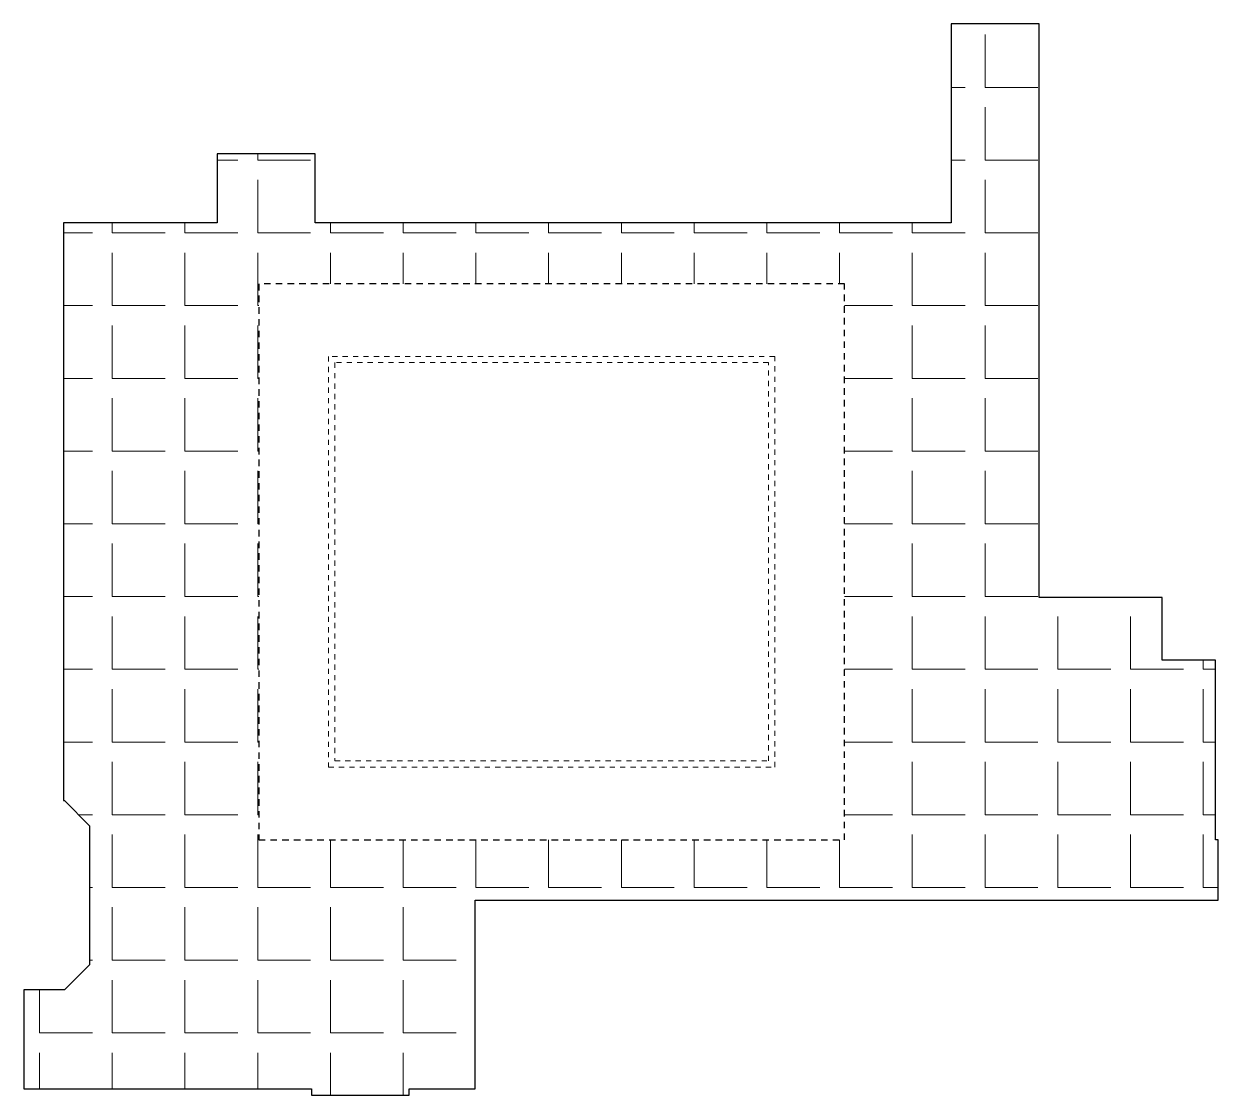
# Model space of a CAD drawing. Header units: metres. Extents: x 167 to 250, y 44 to 219.
# Drawn here: x 225.77 to 248.71, y 43.62 to 64.19 of the extents above; entities that cross this region are included whole.
import ezdxf

# ---------------------------------------------------------------- set-up
doc = ezdxf.new("R2010")
doc.units = ezdxf.units.M
doc.linetypes.add('06-PT1-01$0$HIDDEN2', pattern=[0.1875, 0.125, -0.0625])
doc.linetypes.add('HIDDEN', pattern=[9.525, 6.35, -3.175])
for name, color, linetype, lineweight in [('A-PLAN-ACHU1', 105, 'Continuous', 9), ('A-PROY', 6, 'HIDDEN', 9), ('muros', 5, 'Continuous', 25), ('puntea', 253, '06-PT1-01$0$HIDDEN2', 25)]:
    doc.layers.add(name, color=color, linetype=linetype, lineweight=lineweight)

msp = doc.modelspace()

# ---------------------------------------------------------------- hatches: boundary and pattern name
at = {"layer": 'A-PLAN-ACHU1', "true_color": 0x2776bb}
h = msp.add_hatch(dxfattribs=at)
h.set_pattern_fill('ANGLE', color=152, scale=0.2)
h.set_pattern_definition([(0, (-39.3584, -58.5698), (0, 1.397), [1.016, -0.381]), (90, (-39.3584, -58.5698), (-1.397, 9e-17), [1.016, -0.381])])
h.paths.add_polyline_path([(245.273, 53.171), (245.273, 64.191), (243.581, 64.191), (243.581, 60.371), (231.367, 60.371), (231.367, 61.695), (229.487, 61.695), (229.487, 60.371), (226.53, 60.371), (226.53, 49.275), (226.55, 49.275), (227.035, 48.79), (227.035, 46.118), (226.554, 45.637), (225.772, 45.637), (225.772, 43.736), (231.295, 43.735), (231.295, 43.615), (233.175, 43.615), (233.175, 43.735), (234.438, 43.735), (234.438, 47.357), (248.71, 47.357), (248.71, 48.518), (248.66, 48.518), (248.66, 51.971), (247.633, 51.971), (247.633, 53.171)])
h.paths.add_polyline_path([(241.536, 48.517), (230.283, 48.517), (230.283, 59.197), (241.536, 59.197)], flags=16)
h.paths.add_polyline_path([(240.194, 49.914), (231.624, 49.914), (231.624, 57.804), (240.194, 57.804)], flags=0)
h.paths.add_polyline_path([(240.074, 50.034), (231.744, 50.034), (231.744, 57.684), (240.074, 57.684)], flags=0)

# ---------------------------------------------------------------- linework, layer by layer
at = {"layer": 'A-PROY', "ltscale": 0.01}
for points in [[(231.624, 49.914), (240.194, 49.914), (240.194, 57.804), (231.624, 57.804)], [(231.744, 50.034), (240.074, 50.034), (240.074, 57.684), (231.744, 57.684)]]:
    msp.add_lwpolyline(points, close=True, dxfattribs=at)
at = {"layer": 'muros', "color": 114, "true_color": 0x139b48}
msp.add_lwpolyline([(225.772, 43.736), (231.295, 43.735), (231.295, 43.615), (233.175, 43.615), (233.175, 43.735), (234.438, 43.735), (234.438, 47.357), (248.71, 47.357), (248.71, 48.518), (248.66, 48.518), (248.66, 51.971), (247.633, 51.971), (247.633, 53.171), (245.273, 53.171), (245.273, 64.191), (243.581, 64.191), (243.581, 60.371), (231.367, 60.371), (231.367, 61.695), (229.487, 61.695), (229.487, 60.371), (226.53, 60.371), (226.53, 49.275), (226.55, 49.275), (227.035, 48.79), (227.035, 46.118), (226.554, 45.637), (225.772, 45.637), (225.772, 43.736)], dxfattribs=at)
at = {"layer": 'puntea'}
msp.add_lwpolyline([(230.283, 59.197), (230.283, 48.517), (241.536, 48.517), (241.536, 59.197)], close=True, dxfattribs=at)

doc.saveas('drawing.dxf')
